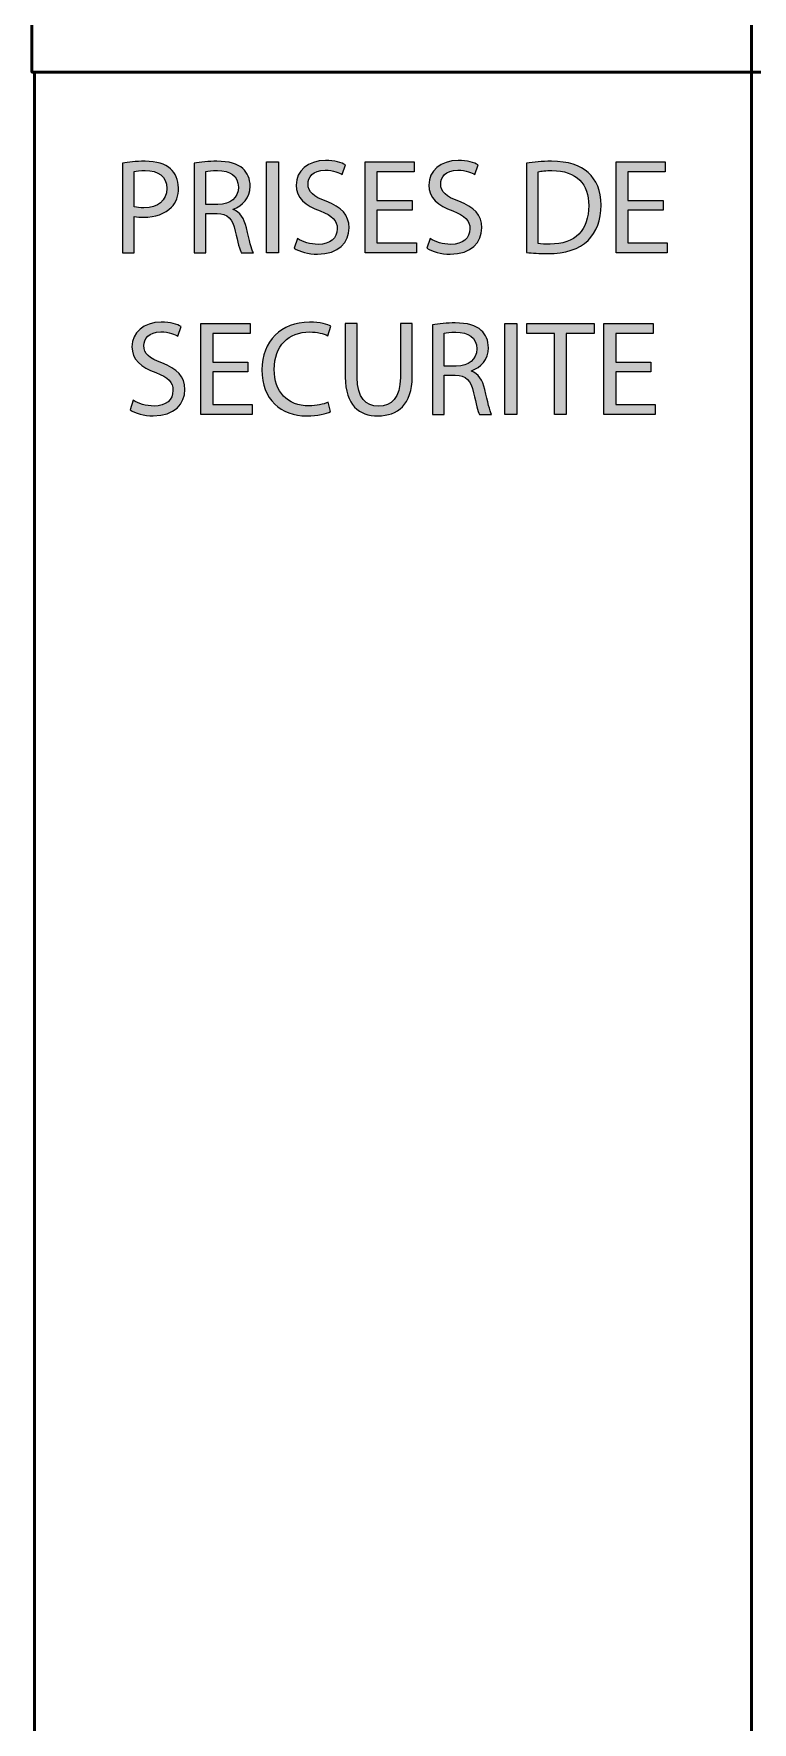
# Model space of a CAD drawing. Header units: inches. Extents: x 0 to 360, y -268 to 0.
# Drawn here: x 291.02 to 307.01, y -232.73 to -195.15 of the extents above; entities that cross this region are included whole.
import ezdxf

# ---------------------------------------------------------------- set-up
doc = ezdxf.new("R2010")
doc.units = ezdxf.units.IN
doc.header["$MEASUREMENT"] = 0
doc.layers.add('Layer 1', color=7, linetype='Continuous')

# ---------------------------------------------------------------- blocks, each defined once
blk = doc.blocks.new('block 22')
at = {"layer": 'Layer 1'}
h = blk.add_hatch(color=250, dxfattribs=at)
h.dxf.hatch_style = 2
edge = h.paths.add_edge_path()
edge.add_spline(control_points=[(292.996, -198.026), (293.121, -198.005), (293.287, -197.987), (293.496, -197.987), (293.755, -197.987), (293.943, -198.047), (294.063, -198.155), (294.171, -198.251), (294.24, -198.397), (294.24, -198.577), (294.24, -198.76), (294.186, -198.904), (294.084, -199.009), (293.943, -199.156), (293.722, -199.231), (293.467, -199.231), (293.389, -199.231), (293.316, -199.228), (293.257, -199.213), (293.257, -199.213), (293.257, -200.023), (293.257, -200.023), (293.257, -200.023), (292.996, -200.023), (292.996, -200.023), (292.996, -200.023), (292.996, -198.026), (292.996, -198.026)], knot_values=[0, 0, 0, 0, 1, 1, 1, 2, 2, 2, 3, 3, 3, 4, 4, 4, 5, 5, 5, 6, 6, 6, 7, 7, 7, 8, 8, 8, 9, 9, 9, 9], degree=3, periodic=1)
edge = h.paths.add_edge_path()
edge.add_spline(control_points=[(293.257, -199), (293.314, -199.015), (293.385, -199.021), (293.472, -199.021), (293.787, -199.021), (293.979, -198.865), (293.979, -198.592), (293.979, -198.323), (293.787, -198.193), (293.502, -198.193), (293.389, -198.193), (293.301, -198.202), (293.257, -198.215), (293.257, -198.215), (293.257, -199), (293.257, -199)], knot_values=[0, 0, 0, 0, 1, 1, 1, 2, 2, 2, 3, 3, 3, 4, 4, 4, 5, 5, 5, 5], degree=3, periodic=1)
h = blk.add_hatch(color=250, dxfattribs=at)
h.dxf.hatch_style = 2
edge = h.paths.add_edge_path()
edge.add_spline(control_points=[(294.591, -198.029), (294.723, -198.005), (294.915, -197.987), (295.092, -197.987), (295.37, -197.987), (295.554, -198.04), (295.676, -198.151), (295.776, -198.242), (295.836, -198.379), (295.836, -198.539), (295.836, -198.803), (295.667, -198.979), (295.457, -199.051), (295.457, -199.051), (295.457, -199.06), (295.457, -199.06), (295.61, -199.114), (295.703, -199.258), (295.751, -199.468), (295.818, -199.75), (295.865, -199.945), (295.907, -200.023), (295.907, -200.023), (295.638, -200.023), (295.638, -200.023), (295.605, -199.963), (295.559, -199.792), (295.505, -199.54), (295.446, -199.261), (295.335, -199.156), (295.098, -199.147), (295.098, -199.147), (294.852, -199.147), (294.852, -199.147), (294.852, -199.147), (294.852, -200.023), (294.852, -200.023), (294.852, -200.023), (294.591, -200.023), (294.591, -200.023), (294.591, -200.023), (294.591, -198.029), (294.591, -198.029)], knot_values=[0, 0, 0, 0, 1, 1, 1, 2, 2, 2, 3, 3, 3, 4, 4, 4, 5, 5, 5, 6, 6, 6, 7, 7, 7, 8, 8, 8, 9, 9, 9, 10, 10, 10, 11, 11, 11, 12, 12, 12, 13, 13, 13, 14, 14, 14, 14], degree=3, periodic=1)
edge = h.paths.add_edge_path()
edge.add_spline(control_points=[(294.852, -198.949), (294.852, -198.949), (295.119, -198.949), (295.119, -198.949), (295.397, -198.949), (295.574, -198.796), (295.574, -198.565), (295.574, -198.304), (295.386, -198.191), (295.11, -198.191), (294.984, -198.191), (294.897, -198.2), (294.852, -198.212), (294.852, -198.212), (294.852, -198.949), (294.852, -198.949)], knot_values=[0, 0, 0, 0, 1, 1, 1, 2, 2, 2, 3, 3, 3, 4, 4, 4, 5, 5, 5, 5], degree=3, periodic=1)
h = blk.add_hatch(color=250, dxfattribs=at)
h.dxf.hatch_style = 2
h.paths.add_polyline_path([(296.465, -198.002), (296.465, -200.023), (296.201, -200.023), (296.201, -198.002)])
h = blk.add_hatch(color=250, dxfattribs=at)
h.dxf.hatch_style = 2
edge = h.paths.add_edge_path()
edge.add_spline(control_points=[(296.888, -199.705), (297.005, -199.78), (297.173, -199.837), (297.353, -199.837), (297.619, -199.837), (297.775, -199.696), (297.775, -199.492), (297.775, -199.306), (297.668, -199.195), (297.395, -199.093), (297.065, -198.973), (296.861, -198.799), (296.861, -198.517), (296.861, -198.202), (297.122, -197.969), (297.515, -197.969), (297.719, -197.969), (297.872, -198.017), (297.958, -198.068), (297.958, -198.068), (297.886, -198.281), (297.886, -198.281), (297.823, -198.242), (297.688, -198.184), (297.506, -198.184), (297.229, -198.184), (297.125, -198.349), (297.125, -198.488), (297.125, -198.676), (297.247, -198.769), (297.526, -198.877), (297.868, -199.009), (298.039, -199.174), (298.039, -199.471), (298.039, -199.783), (297.812, -200.055), (297.335, -200.055), (297.14, -200.055), (296.927, -199.996), (296.819, -199.924), (296.819, -199.924), (296.888, -199.705), (296.888, -199.705)], knot_values=[0, 0, 0, 0, 1, 1, 1, 2, 2, 2, 3, 3, 3, 4, 4, 4, 5, 5, 5, 6, 6, 6, 7, 7, 7, 8, 8, 8, 9, 9, 9, 10, 10, 10, 11, 11, 11, 12, 12, 12, 13, 13, 13, 14, 14, 14, 14], degree=3, periodic=1)
h = blk.add_hatch(color=250, dxfattribs=at)
h.dxf.hatch_style = 2
h.paths.add_polyline_path([(299.443, -199.075), (298.66, -199.075), (298.66, -199.804), (299.536, -199.804), (299.536, -200.023), (298.396, -200.023), (298.396, -198.002), (299.491, -198.002), (299.491, -198.221), (298.66, -198.221), (298.66, -198.859), (299.443, -198.859)])
h = blk.add_hatch(color=250, dxfattribs=at)
h.dxf.hatch_style = 2
edge = h.paths.add_edge_path()
edge.add_spline(control_points=[(299.841, -199.705), (299.959, -199.78), (300.126, -199.837), (300.306, -199.837), (300.573, -199.837), (300.729, -199.696), (300.729, -199.492), (300.729, -199.306), (300.621, -199.195), (300.348, -199.093), (300.019, -198.973), (299.815, -198.799), (299.815, -198.517), (299.815, -198.202), (300.075, -197.969), (300.468, -197.969), (300.672, -197.969), (300.825, -198.017), (300.912, -198.068), (300.912, -198.068), (300.84, -198.281), (300.84, -198.281), (300.777, -198.242), (300.642, -198.184), (300.459, -198.184), (300.183, -198.184), (300.078, -198.349), (300.078, -198.488), (300.078, -198.676), (300.201, -198.769), (300.48, -198.877), (300.822, -199.009), (300.993, -199.174), (300.993, -199.471), (300.993, -199.783), (300.765, -200.055), (300.288, -200.055), (300.094, -200.055), (299.881, -199.996), (299.773, -199.924), (299.773, -199.924), (299.841, -199.705), (299.841, -199.705)], knot_values=[0, 0, 0, 0, 1, 1, 1, 2, 2, 2, 3, 3, 3, 4, 4, 4, 5, 5, 5, 6, 6, 6, 7, 7, 7, 8, 8, 8, 9, 9, 9, 10, 10, 10, 11, 11, 11, 12, 12, 12, 13, 13, 13, 14, 14, 14, 14], degree=3, periodic=1)
h = blk.add_hatch(color=250, dxfattribs=at)
h.dxf.hatch_style = 2
edge = h.paths.add_edge_path()
edge.add_spline(control_points=[(301.988, -198.031), (302.147, -198.005), (302.336, -197.987), (302.543, -197.987), (302.918, -197.987), (303.185, -198.077), (303.362, -198.239), (303.544, -198.404), (303.65, -198.637), (303.65, -198.964), (303.65, -199.294), (303.544, -199.564), (303.359, -199.75), (303.167, -199.939), (302.855, -200.041), (302.462, -200.041), (302.273, -200.041), (302.12, -200.032), (301.988, -200.017), (301.988, -200.017), (301.988, -198.031), (301.988, -198.031)], knot_values=[0, 0, 0, 0, 1, 1, 1, 2, 2, 2, 3, 3, 3, 4, 4, 4, 5, 5, 5, 6, 6, 6, 7, 7, 7, 7], degree=3, periodic=1)
edge = h.paths.add_edge_path()
edge.add_spline(control_points=[(302.249, -199.819), (302.315, -199.828), (302.411, -199.831), (302.513, -199.831), (303.074, -199.831), (303.373, -199.519), (303.373, -198.973), (303.377, -198.497), (303.107, -198.193), (302.555, -198.193), (302.42, -198.193), (302.318, -198.206), (302.249, -198.221), (302.249, -198.221), (302.249, -199.819), (302.249, -199.819)], knot_values=[0, 0, 0, 0, 1, 1, 1, 2, 2, 2, 3, 3, 3, 4, 4, 4, 5, 5, 5, 5], degree=3, periodic=1)
h = blk.add_hatch(color=250, dxfattribs=at)
h.dxf.hatch_style = 2
h.paths.add_polyline_path([(305.028, -199.075), (304.246, -199.075), (304.246, -199.804), (305.121, -199.804), (305.121, -200.023), (303.982, -200.023), (303.982, -198.002), (305.077, -198.002), (305.077, -198.221), (304.246, -198.221), (304.246, -198.859), (305.028, -198.859)])
h = blk.add_hatch(color=250, dxfattribs=at)
h.dxf.hatch_style = 2
edge = h.paths.add_edge_path()
edge.add_spline(control_points=[(293.231, -203.303), (293.348, -203.378), (293.516, -203.435), (293.696, -203.435), (293.963, -203.435), (294.118, -203.294), (294.118, -203.09), (294.118, -202.904), (294.011, -202.793), (293.738, -202.691), (293.408, -202.571), (293.204, -202.397), (293.204, -202.115), (293.204, -201.801), (293.465, -201.567), (293.858, -201.567), (294.062, -201.567), (294.215, -201.615), (294.302, -201.666), (294.302, -201.666), (294.229, -201.878), (294.229, -201.878), (294.167, -201.84), (294.032, -201.783), (293.849, -201.783), (293.573, -201.783), (293.468, -201.947), (293.468, -202.085), (293.468, -202.275), (293.591, -202.367), (293.87, -202.475), (294.211, -202.607), (294.382, -202.772), (294.382, -203.069), (294.382, -203.381), (294.155, -203.653), (293.678, -203.653), (293.483, -203.653), (293.27, -203.593), (293.162, -203.522), (293.162, -203.522), (293.231, -203.303), (293.231, -203.303)], knot_values=[0, 0, 0, 0, 1, 1, 1, 2, 2, 2, 3, 3, 3, 4, 4, 4, 5, 5, 5, 6, 6, 6, 7, 7, 7, 8, 8, 8, 9, 9, 9, 10, 10, 10, 11, 11, 11, 12, 12, 12, 13, 13, 13, 14, 14, 14, 14], degree=3, periodic=1)
h = blk.add_hatch(color=250, dxfattribs=at)
h.dxf.hatch_style = 2
h.paths.add_polyline_path([(295.786, -202.673), (295.003, -202.673), (295.003, -203.402), (295.879, -203.402), (295.879, -203.62), (294.739, -203.62), (294.739, -201.599), (295.834, -201.599), (295.834, -201.819), (295.003, -201.819), (295.003, -202.457), (295.786, -202.457)])
h = blk.add_hatch(color=250, dxfattribs=at)
h.dxf.hatch_style = 2
edge = h.paths.add_edge_path()
edge.add_spline(control_points=[(297.627, -203.558), (297.534, -203.606), (297.339, -203.653), (297.094, -203.653), (296.524, -203.653), (296.098, -203.294), (296.098, -202.628), (296.098, -201.992), (296.527, -201.567), (297.154, -201.567), (297.402, -201.567), (297.564, -201.621), (297.633, -201.657), (297.633, -201.657), (297.567, -201.87), (297.567, -201.87), (297.471, -201.821), (297.33, -201.785), (297.163, -201.785), (296.689, -201.785), (296.374, -202.089), (296.374, -202.619), (296.374, -203.117), (296.659, -203.432), (297.147, -203.432), (297.309, -203.432), (297.471, -203.398), (297.576, -203.347), (297.576, -203.347), (297.627, -203.558), (297.627, -203.558)], knot_values=[0, 0, 0, 0, 1, 1, 1, 2, 2, 2, 3, 3, 3, 4, 4, 4, 5, 5, 5, 6, 6, 6, 7, 7, 7, 8, 8, 8, 9, 9, 9, 10, 10, 10, 10], degree=3, periodic=1)
h = blk.add_hatch(color=250, dxfattribs=at)
h.dxf.hatch_style = 2
edge = h.paths.add_edge_path()
edge.add_spline(control_points=[(298.217, -201.599), (298.217, -201.599), (298.217, -202.799), (298.217, -202.799), (298.217, -203.249), (298.419, -203.44), (298.689, -203.44), (298.985, -203.44), (299.18, -203.243), (299.18, -202.799), (299.18, -202.799), (299.18, -201.599), (299.18, -201.599), (299.18, -201.599), (299.444, -201.599), (299.444, -201.599), (299.444, -201.599), (299.444, -202.781), (299.444, -202.781), (299.444, -203.402), (299.117, -203.653), (298.68, -203.653), (298.266, -203.653), (297.954, -203.42), (297.954, -202.79), (297.954, -202.79), (297.954, -201.599), (297.954, -201.599), (297.954, -201.599), (298.217, -201.599), (298.217, -201.599)], knot_values=[0, 0, 0, 0, 1, 1, 1, 2, 2, 2, 3, 3, 3, 4, 4, 4, 5, 5, 5, 6, 6, 6, 7, 7, 7, 8, 8, 8, 9, 9, 9, 10, 10, 10, 10], degree=3, periodic=1)
h = blk.add_hatch(color=250, dxfattribs=at)
h.dxf.hatch_style = 2
edge = h.paths.add_edge_path()
edge.add_spline(control_points=[(299.897, -201.627), (300.029, -201.603), (300.221, -201.585), (300.398, -201.585), (300.677, -201.585), (300.859, -201.639), (300.982, -201.75), (301.081, -201.84), (301.141, -201.978), (301.141, -202.136), (301.141, -202.4), (300.974, -202.577), (300.763, -202.649), (300.763, -202.649), (300.763, -202.658), (300.763, -202.658), (300.916, -202.712), (301.009, -202.856), (301.058, -203.066), (301.123, -203.347), (301.171, -203.542), (301.213, -203.62), (301.213, -203.62), (300.943, -203.62), (300.943, -203.62), (300.91, -203.56), (300.865, -203.389), (300.812, -203.138), (300.752, -202.859), (300.641, -202.754), (300.404, -202.745), (300.404, -202.745), (300.158, -202.745), (300.158, -202.745), (300.158, -202.745), (300.158, -203.62), (300.158, -203.62), (300.158, -203.62), (299.897, -203.62), (299.897, -203.62), (299.897, -203.62), (299.897, -201.627), (299.897, -201.627)], knot_values=[0, 0, 0, 0, 1, 1, 1, 2, 2, 2, 3, 3, 3, 4, 4, 4, 5, 5, 5, 6, 6, 6, 7, 7, 7, 8, 8, 8, 9, 9, 9, 10, 10, 10, 11, 11, 11, 12, 12, 12, 13, 13, 13, 14, 14, 14, 14], degree=3, periodic=1)
edge = h.paths.add_edge_path()
edge.add_spline(control_points=[(300.158, -202.547), (300.158, -202.547), (300.424, -202.547), (300.424, -202.547), (300.703, -202.547), (300.881, -202.395), (300.881, -202.164), (300.881, -201.903), (300.692, -201.789), (300.415, -201.789), (300.29, -201.789), (300.203, -201.798), (300.158, -201.81), (300.158, -201.81), (300.158, -202.547), (300.158, -202.547)], knot_values=[0, 0, 0, 0, 1, 1, 1, 2, 2, 2, 3, 3, 3, 4, 4, 4, 5, 5, 5, 5], degree=3, periodic=1)
h = blk.add_hatch(color=250, dxfattribs=at)
h.dxf.hatch_style = 2
h.paths.add_polyline_path([(301.771, -201.599), (301.771, -203.62), (301.507, -203.62), (301.507, -201.599)])
h = blk.add_hatch(color=250, dxfattribs=at)
h.dxf.hatch_style = 2
h.paths.add_polyline_path([(302.611, -201.821), (301.996, -201.821), (301.996, -201.599), (303.492, -201.599), (303.492, -201.821), (302.875, -201.821), (302.875, -203.62), (302.611, -203.62)])
h = blk.add_hatch(color=250, dxfattribs=at)
h.dxf.hatch_style = 2
h.paths.add_polyline_path([(304.76, -202.673), (303.978, -202.673), (303.978, -203.402), (304.853, -203.402), (304.853, -203.62), (303.714, -203.62), (303.714, -201.599), (304.809, -201.599), (304.809, -201.819), (303.978, -201.819), (303.978, -202.457), (304.76, -202.457)])
at = {"layer": 'Layer 1', "lineweight": 0}
for points in [[(296.465, -198.002), (296.465, -200.023), (296.201, -200.023), (296.201, -198.002), (296.465, -198.002)], [(299.443, -199.075), (298.66, -199.075), (298.66, -199.804), (299.536, -199.804), (299.536, -200.023), (298.396, -200.023), (298.396, -198.002), (299.491, -198.002), (299.491, -198.221), (298.66, -198.221), (298.66, -198.859), (299.443, -198.859), (299.443, -199.075)], [(305.028, -199.075), (304.246, -199.075), (304.246, -199.804), (305.121, -199.804), (305.121, -200.023), (303.982, -200.023), (303.982, -198.002), (305.077, -198.002), (305.077, -198.221), (304.246, -198.221), (304.246, -198.859), (305.028, -198.859), (305.028, -199.075)], [(295.786, -202.673), (295.003, -202.673), (295.003, -203.402), (295.879, -203.402), (295.879, -203.62), (294.739, -203.62), (294.739, -201.599), (295.834, -201.599), (295.834, -201.819), (295.003, -201.819), (295.003, -202.457), (295.786, -202.457), (295.786, -202.673)], [(301.771, -201.599), (301.771, -203.62), (301.507, -203.62), (301.507, -201.599), (301.771, -201.599)], [(302.611, -201.821), (301.996, -201.821), (301.996, -201.599), (303.492, -201.599), (303.492, -201.821), (302.875, -201.821), (302.875, -203.62), (302.611, -203.62), (302.611, -201.821)], [(304.76, -202.673), (303.978, -202.673), (303.978, -203.402), (304.853, -203.402), (304.853, -203.62), (303.714, -203.62), (303.714, -201.599), (304.809, -201.599), (304.809, -201.819), (303.978, -201.819), (303.978, -202.457), (304.76, -202.457), (304.76, -202.673)]]:
    blk.add_lwpolyline(points, dxfattribs=at)
for points, knots in [([(292.996, -198.026), (293.121, -198.005), (293.287, -197.987), (293.496, -197.987), (293.755, -197.987), (293.943, -198.047), (294.063, -198.155), (294.171, -198.251), (294.24, -198.397), (294.24, -198.577), (294.24, -198.76), (294.186, -198.904), (294.084, -199.009), (293.943, -199.156), (293.722, -199.231), (293.467, -199.231), (293.389, -199.231), (293.316, -199.228), (293.257, -199.213), (293.257, -199.213), (293.257, -200.023), (293.257, -200.023), (293.257, -200.023), (292.996, -200.023), (292.996, -200.023), (292.996, -200.023), (292.996, -198.026), (292.996, -198.026)], [0, 0, 0, 0, 1, 1, 1, 2, 2, 2, 3, 3, 3, 4, 4, 4, 5, 5, 5, 6, 6, 6, 7, 7, 7, 8, 8, 8, 9, 9, 9, 9]), ([(294.591, -198.029), (294.723, -198.005), (294.915, -197.987), (295.092, -197.987), (295.37, -197.987), (295.554, -198.04), (295.676, -198.151), (295.776, -198.242), (295.836, -198.379), (295.836, -198.539), (295.836, -198.803), (295.667, -198.979), (295.457, -199.051), (295.457, -199.051), (295.457, -199.06), (295.457, -199.06), (295.61, -199.114), (295.703, -199.258), (295.751, -199.468), (295.818, -199.75), (295.865, -199.945), (295.907, -200.023), (295.907, -200.023), (295.638, -200.023), (295.638, -200.023), (295.605, -199.963), (295.559, -199.792), (295.505, -199.54), (295.446, -199.261), (295.335, -199.156), (295.098, -199.147), (295.098, -199.147), (294.852, -199.147), (294.852, -199.147), (294.852, -199.147), (294.852, -200.023), (294.852, -200.023), (294.852, -200.023), (294.591, -200.023), (294.591, -200.023), (294.591, -200.023), (294.591, -198.029), (294.591, -198.029)], [0, 0, 0, 0, 1, 1, 1, 2, 2, 2, 3, 3, 3, 4, 4, 4, 5, 5, 5, 6, 6, 6, 7, 7, 7, 8, 8, 8, 9, 9, 9, 10, 10, 10, 11, 11, 11, 12, 12, 12, 13, 13, 13, 14, 14, 14, 14]), ([(296.888, -199.705), (297.005, -199.78), (297.173, -199.837), (297.353, -199.837), (297.619, -199.837), (297.775, -199.696), (297.775, -199.492), (297.775, -199.306), (297.668, -199.195), (297.395, -199.093), (297.065, -198.973), (296.861, -198.799), (296.861, -198.517), (296.861, -198.202), (297.122, -197.969), (297.515, -197.969), (297.719, -197.969), (297.872, -198.017), (297.958, -198.068), (297.958, -198.068), (297.886, -198.281), (297.886, -198.281), (297.823, -198.242), (297.688, -198.184), (297.506, -198.184), (297.229, -198.184), (297.125, -198.349), (297.125, -198.488), (297.125, -198.676), (297.247, -198.769), (297.526, -198.877), (297.868, -199.009), (298.039, -199.174), (298.039, -199.471), (298.039, -199.783), (297.812, -200.055), (297.335, -200.055), (297.14, -200.055), (296.927, -199.996), (296.819, -199.924), (296.819, -199.924), (296.888, -199.705), (296.888, -199.705)], [0, 0, 0, 0, 1, 1, 1, 2, 2, 2, 3, 3, 3, 4, 4, 4, 5, 5, 5, 6, 6, 6, 7, 7, 7, 8, 8, 8, 9, 9, 9, 10, 10, 10, 11, 11, 11, 12, 12, 12, 13, 13, 13, 14, 14, 14, 14]), ([(299.841, -199.705), (299.959, -199.78), (300.126, -199.837), (300.306, -199.837), (300.573, -199.837), (300.729, -199.696), (300.729, -199.492), (300.729, -199.306), (300.621, -199.195), (300.348, -199.093), (300.019, -198.973), (299.815, -198.799), (299.815, -198.517), (299.815, -198.202), (300.075, -197.969), (300.468, -197.969), (300.672, -197.969), (300.825, -198.017), (300.912, -198.068), (300.912, -198.068), (300.84, -198.281), (300.84, -198.281), (300.777, -198.242), (300.642, -198.184), (300.459, -198.184), (300.183, -198.184), (300.078, -198.349), (300.078, -198.488), (300.078, -198.676), (300.201, -198.769), (300.48, -198.877), (300.822, -199.009), (300.993, -199.174), (300.993, -199.471), (300.993, -199.783), (300.765, -200.055), (300.288, -200.055), (300.094, -200.055), (299.881, -199.996), (299.773, -199.924), (299.773, -199.924), (299.841, -199.705), (299.841, -199.705)], [0, 0, 0, 0, 1, 1, 1, 2, 2, 2, 3, 3, 3, 4, 4, 4, 5, 5, 5, 6, 6, 6, 7, 7, 7, 8, 8, 8, 9, 9, 9, 10, 10, 10, 11, 11, 11, 12, 12, 12, 13, 13, 13, 14, 14, 14, 14]), ([(301.988, -198.031), (302.147, -198.005), (302.336, -197.987), (302.543, -197.987), (302.918, -197.987), (303.185, -198.077), (303.362, -198.239), (303.544, -198.404), (303.65, -198.637), (303.65, -198.964), (303.65, -199.294), (303.544, -199.564), (303.359, -199.75), (303.167, -199.939), (302.855, -200.041), (302.462, -200.041), (302.273, -200.041), (302.12, -200.032), (301.988, -200.017), (301.988, -200.017), (301.988, -198.031), (301.988, -198.031)], [0, 0, 0, 0, 1, 1, 1, 2, 2, 2, 3, 3, 3, 4, 4, 4, 5, 5, 5, 6, 6, 6, 7, 7, 7, 7]), ([(293.257, -199), (293.314, -199.015), (293.385, -199.021), (293.472, -199.021), (293.787, -199.021), (293.979, -198.865), (293.979, -198.592), (293.979, -198.323), (293.787, -198.193), (293.502, -198.193), (293.389, -198.193), (293.301, -198.202), (293.257, -198.215), (293.257, -198.215), (293.257, -199), (293.257, -199)], [0, 0, 0, 0, 1, 1, 1, 2, 2, 2, 3, 3, 3, 4, 4, 4, 5, 5, 5, 5]), ([(294.852, -198.949), (294.852, -198.949), (295.119, -198.949), (295.119, -198.949), (295.397, -198.949), (295.574, -198.796), (295.574, -198.565), (295.574, -198.304), (295.386, -198.191), (295.11, -198.191), (294.984, -198.191), (294.897, -198.2), (294.852, -198.212), (294.852, -198.212), (294.852, -198.949), (294.852, -198.949)], [0, 0, 0, 0, 1, 1, 1, 2, 2, 2, 3, 3, 3, 4, 4, 4, 5, 5, 5, 5]), ([(302.249, -199.819), (302.315, -199.828), (302.411, -199.831), (302.513, -199.831), (303.074, -199.831), (303.373, -199.519), (303.373, -198.973), (303.377, -198.497), (303.107, -198.193), (302.555, -198.193), (302.42, -198.193), (302.318, -198.206), (302.249, -198.221), (302.249, -198.221), (302.249, -199.819), (302.249, -199.819)], [0, 0, 0, 0, 1, 1, 1, 2, 2, 2, 3, 3, 3, 4, 4, 4, 5, 5, 5, 5]), ([(293.231, -203.303), (293.348, -203.378), (293.516, -203.435), (293.696, -203.435), (293.963, -203.435), (294.118, -203.294), (294.118, -203.09), (294.118, -202.904), (294.011, -202.793), (293.738, -202.691), (293.408, -202.571), (293.204, -202.397), (293.204, -202.115), (293.204, -201.801), (293.465, -201.567), (293.858, -201.567), (294.062, -201.567), (294.215, -201.615), (294.302, -201.666), (294.302, -201.666), (294.229, -201.878), (294.229, -201.878), (294.167, -201.84), (294.032, -201.783), (293.849, -201.783), (293.573, -201.783), (293.468, -201.947), (293.468, -202.085), (293.468, -202.275), (293.591, -202.367), (293.87, -202.475), (294.211, -202.607), (294.382, -202.772), (294.382, -203.069), (294.382, -203.381), (294.155, -203.653), (293.678, -203.653), (293.483, -203.653), (293.27, -203.593), (293.162, -203.522), (293.162, -203.522), (293.231, -203.303), (293.231, -203.303)], [0, 0, 0, 0, 1, 1, 1, 2, 2, 2, 3, 3, 3, 4, 4, 4, 5, 5, 5, 6, 6, 6, 7, 7, 7, 8, 8, 8, 9, 9, 9, 10, 10, 10, 11, 11, 11, 12, 12, 12, 13, 13, 13, 14, 14, 14, 14]), ([(297.627, -203.558), (297.534, -203.606), (297.339, -203.653), (297.094, -203.653), (296.524, -203.653), (296.098, -203.294), (296.098, -202.628), (296.098, -201.992), (296.527, -201.567), (297.154, -201.567), (297.402, -201.567), (297.564, -201.621), (297.633, -201.657), (297.633, -201.657), (297.567, -201.87), (297.567, -201.87), (297.471, -201.821), (297.33, -201.785), (297.163, -201.785), (296.689, -201.785), (296.374, -202.089), (296.374, -202.619), (296.374, -203.117), (296.659, -203.432), (297.147, -203.432), (297.309, -203.432), (297.471, -203.398), (297.576, -203.347), (297.576, -203.347), (297.627, -203.558), (297.627, -203.558)], [0, 0, 0, 0, 1, 1, 1, 2, 2, 2, 3, 3, 3, 4, 4, 4, 5, 5, 5, 6, 6, 6, 7, 7, 7, 8, 8, 8, 9, 9, 9, 10, 10, 10, 10]), ([(298.217, -201.599), (298.217, -201.599), (298.217, -202.799), (298.217, -202.799), (298.217, -203.249), (298.419, -203.44), (298.689, -203.44), (298.985, -203.44), (299.18, -203.243), (299.18, -202.799), (299.18, -202.799), (299.18, -201.599), (299.18, -201.599), (299.18, -201.599), (299.444, -201.599), (299.444, -201.599), (299.444, -201.599), (299.444, -202.781), (299.444, -202.781), (299.444, -203.402), (299.117, -203.653), (298.68, -203.653), (298.266, -203.653), (297.954, -203.42), (297.954, -202.79), (297.954, -202.79), (297.954, -201.599), (297.954, -201.599), (297.954, -201.599), (298.217, -201.599), (298.217, -201.599)], [0, 0, 0, 0, 1, 1, 1, 2, 2, 2, 3, 3, 3, 4, 4, 4, 5, 5, 5, 6, 6, 6, 7, 7, 7, 8, 8, 8, 9, 9, 9, 10, 10, 10, 10]), ([(299.897, -201.627), (300.029, -201.603), (300.221, -201.585), (300.398, -201.585), (300.677, -201.585), (300.859, -201.639), (300.982, -201.75), (301.081, -201.84), (301.141, -201.978), (301.141, -202.136), (301.141, -202.4), (300.974, -202.577), (300.763, -202.649), (300.763, -202.649), (300.763, -202.658), (300.763, -202.658), (300.916, -202.712), (301.009, -202.856), (301.058, -203.066), (301.123, -203.347), (301.171, -203.542), (301.213, -203.62), (301.213, -203.62), (300.943, -203.62), (300.943, -203.62), (300.91, -203.56), (300.865, -203.389), (300.812, -203.138), (300.752, -202.859), (300.641, -202.754), (300.404, -202.745), (300.404, -202.745), (300.158, -202.745), (300.158, -202.745), (300.158, -202.745), (300.158, -203.62), (300.158, -203.62), (300.158, -203.62), (299.897, -203.62), (299.897, -203.62), (299.897, -203.62), (299.897, -201.627), (299.897, -201.627)], [0, 0, 0, 0, 1, 1, 1, 2, 2, 2, 3, 3, 3, 4, 4, 4, 5, 5, 5, 6, 6, 6, 7, 7, 7, 8, 8, 8, 9, 9, 9, 10, 10, 10, 11, 11, 11, 12, 12, 12, 13, 13, 13, 14, 14, 14, 14]), ([(300.158, -202.547), (300.158, -202.547), (300.424, -202.547), (300.424, -202.547), (300.703, -202.547), (300.881, -202.395), (300.881, -202.164), (300.881, -201.903), (300.692, -201.789), (300.415, -201.789), (300.29, -201.789), (300.203, -201.798), (300.158, -201.81), (300.158, -201.81), (300.158, -202.547), (300.158, -202.547)], [0, 0, 0, 0, 1, 1, 1, 2, 2, 2, 3, 3, 3, 4, 4, 4, 5, 5, 5, 5])]:
    blk.add_open_spline(points, degree=3, knots=knots, dxfattribs=at)
blk = doc.blocks.new('block 16')
at = {"layer": 'Layer 1', "color": 250, "lineweight": 53}
for points in [[(290.978, -140), (307, -140), (307, -196), (290.978, -196), (290.978, -140)], [(323, -140), (307, -140), (307, -196), (323, -196), (323, -140)], [(307, -196), (291.036, -196), (291.036, -252), (307, -252), (307, -196)]]:
    blk.add_lwpolyline(points, dxfattribs=at)
at = {"layer": 'Layer 1'}
blk.add_blockref('block 22', (0, 0), dxfattribs=at)
blk = doc.blocks.new('block 15')
at = {"layer": 'Layer 1'}
blk.add_blockref('block 16', (0, 0), dxfattribs=at)

msp = doc.modelspace()

# ---------------------------------------------------------------- block references
at = {"layer": 'Layer 1'}
msp.add_blockref('block 15', (0, 0), dxfattribs=at)

doc.saveas('drawing.dxf')
